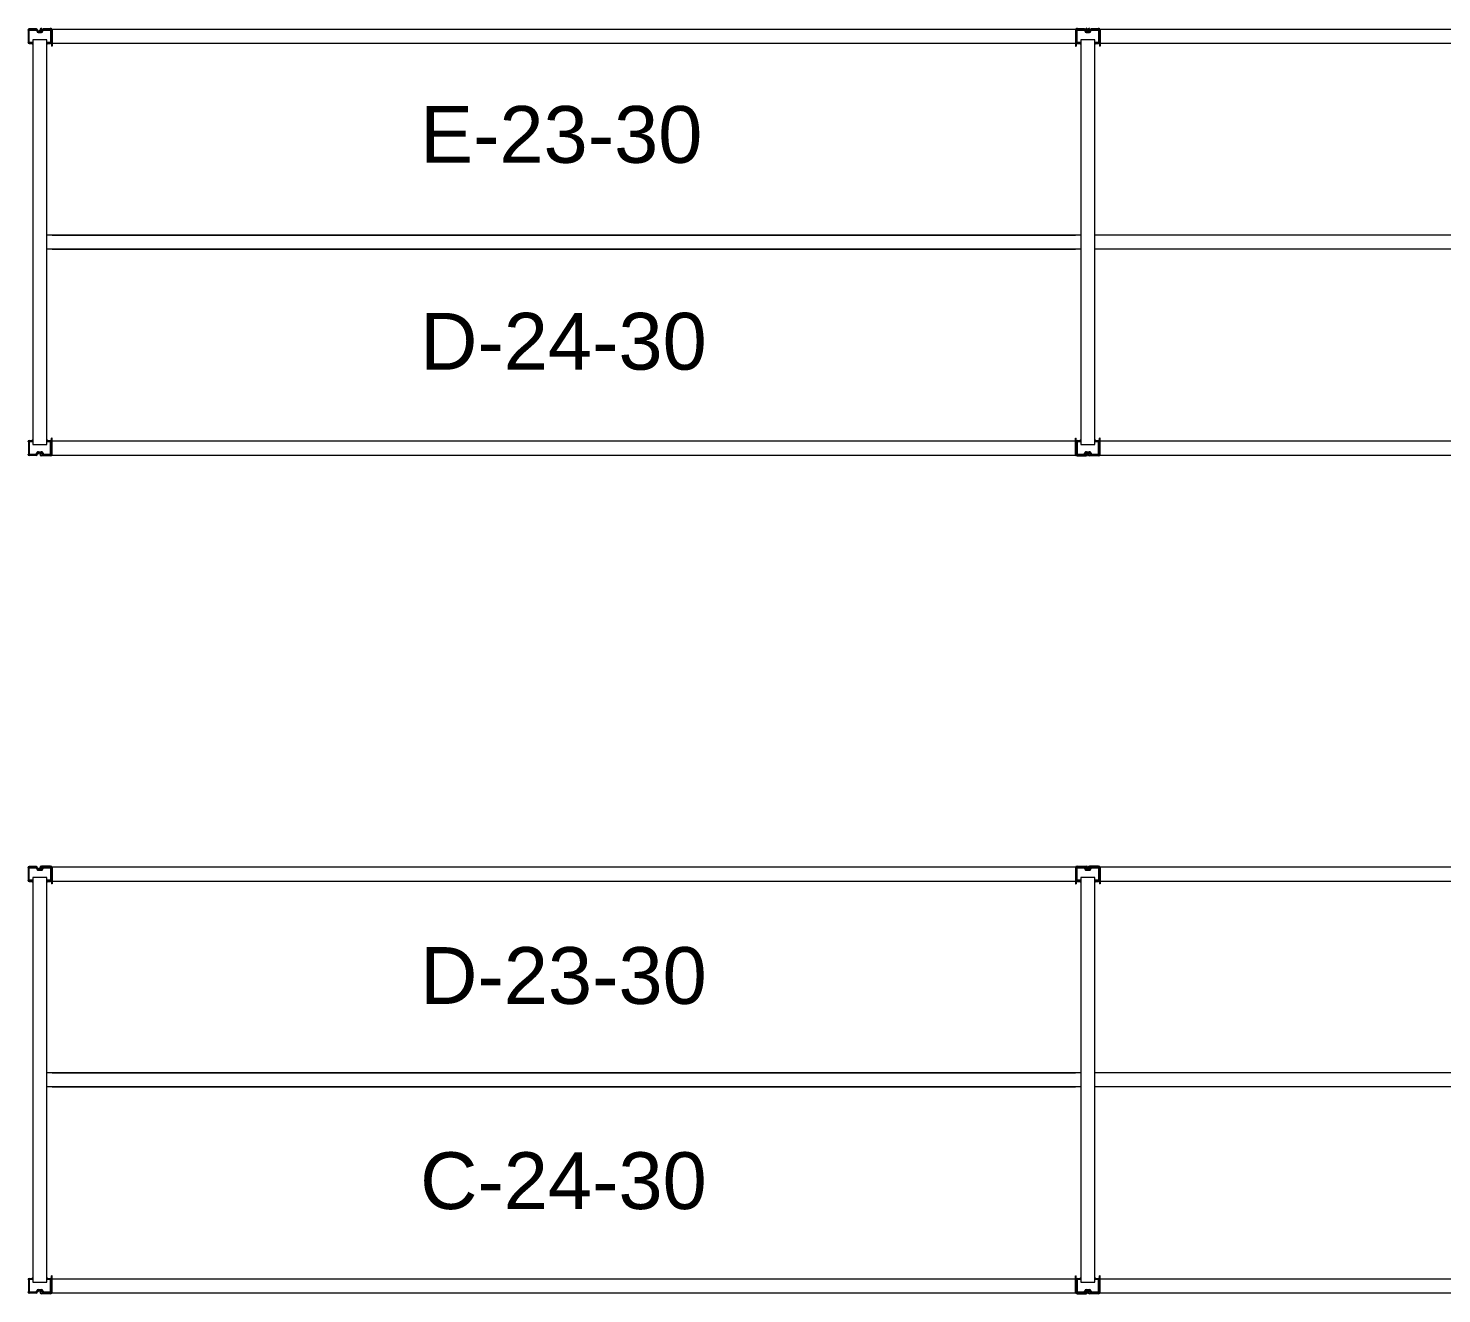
# Model space of a CAD drawing. Header units: inches. Extents: x 2743 to 10591, y -1604 to 5792.
# Drawn here: x 2974.8 to 3173.9, y -510.5 to -332.2 of the extents above; entities that cross this region are included whole.
import ezdxf

# ---------------------------------------------------------------- set-up
doc = ezdxf.new("R2010")
doc.units = ezdxf.units.IN
doc.header["$LTSCALE"] = 0.1875
doc.header["$MEASUREMENT"] = 0
for name, color, linetype, lineweight in [('22 Dimension', 7, 'Continuous', 5), ('32 Echelle', 160, 'Continuous', 15), ('33 Poutre', 30, 'Continuous', 15)]:
    doc.layers.add(name, color=color, linetype=linetype, lineweight=lineweight)
doc.styles.add('arial', font='')
doc.styles.get('arial').set_extended_font_data('Arial')

msp = doc.modelspace()

# ---------------------------------------------------------------- hatches: boundary and pattern name
at = {"layer": '32 Echelle'}
for points in [[(2975.45882, -334.52988), (2975.45882, -334.34238), (2975.27132, -334.34238)], [(2977.45882, -334.52988), (2977.45882, -334.34238), (2977.64632, -334.34238)], [(3123.08382, -334.52988), (3123.08382, -334.34238), (3122.89632, -334.34238)], [(3123.08382, -334.52988), (3123.08382, -334.34238), (3122.89632, -334.34238)], [(3125.08382, -334.52988), (3125.08382, -334.34238), (3125.27132, -334.34238)], [(3125.08382, -334.52988), (3125.08382, -334.34238), (3125.27132, -334.34238)], [(2975.45882, -390.15488), (2975.45882, -390.34238), (2975.27132, -390.34238)], [(2977.45882, -390.15488), (2977.45882, -390.34238), (2977.64632, -390.34238)], [(3123.08382, -390.15488), (3123.08382, -390.34238), (3122.89632, -390.34238)], [(3123.08382, -390.15488), (3123.08382, -390.34238), (3122.89632, -390.34238)], [(3125.08382, -390.15488), (3125.08382, -390.34238), (3125.27132, -390.34238)], [(3125.08382, -390.15488), (3125.08382, -390.34238), (3125.27132, -390.34238)], [(2975.45882, -452.52988), (2975.45882, -452.34238), (2975.27132, -452.34238)], [(2977.45882, -452.52988), (2977.45882, -452.34238), (2977.64632, -452.34238)], [(3123.08382, -452.52988), (3123.08382, -452.34238), (3122.89632, -452.34238)], [(3123.08382, -452.52988), (3123.08382, -452.34238), (3122.89632, -452.34238)], [(3125.08382, -452.52988), (3125.08382, -452.34238), (3125.27132, -452.34238)], [(3125.08382, -452.52988), (3125.08382, -452.34238), (3125.27132, -452.34238)], [(2975.45882, -508.15488), (2975.45882, -508.34238), (2975.27132, -508.34238)], [(2977.45882, -508.15488), (2977.45882, -508.34238), (2977.64632, -508.34238)], [(3123.08382, -508.15488), (3123.08382, -508.34238), (3122.89632, -508.34238)], [(3123.08382, -508.15488), (3123.08382, -508.34238), (3122.89632, -508.34238)], [(3125.08382, -508.15488), (3125.08382, -508.34238), (3125.27132, -508.34238)], [(3125.08382, -508.15488), (3125.08382, -508.34238), (3125.27132, -508.34238)]]:
    msp.add_hatch(color=256, dxfattribs=at).paths.add_polyline_path(points)

# ---------------------------------------------------------------- linework, layer by layer
at = {"layer": '22 Dimension'}
for p, q in [((3123.08382, -361.34238), (2977.45882, -361.34238)), ((3270.70882, -361.34238), (3125.08382, -361.34238)), ((3123.08382, -363.34238), (2977.45882, -363.34238)), ((3270.70882, -363.34238), (3125.08382, -363.34238)), ((3123.08382, -479.34238), (2977.45882, -479.34238)), ((3270.70882, -479.34238), (3125.08382, -479.34238)), ((3123.08382, -481.34238), (2977.45882, -481.34238)), ((3270.70882, -481.34238), (3125.08382, -481.34238))]:
    msp.add_line(p, q, dxfattribs=at)
at = {"layer": '32 Echelle', "linetype": 'Continuous', "lineweight": 25}
for p, q in [((2975.94645, -332.34238), (2975.01761, -332.34238)), ((2975.01761, -332.43238), (2975.94645, -332.43238)), ((2976.16608, -332.61604), (2976.12217, -332.47241)), ((2976.79547, -332.47241), (2976.75155, -332.61604)), ((2977.90002, -332.34238), (2976.97119, -332.34238)), ((2976.97119, -332.43238), (2977.90002, -332.43238)), ((3123.57145, -332.34238), (3122.64261, -332.34238)), ((3123.57145, -332.34238), (3122.64261, -332.34238)), ((3122.64261, -332.43238), (3123.57145, -332.43238)), ((3122.64261, -332.43238), (3123.57145, -332.43238)), ((3123.79108, -332.61604), (3123.74717, -332.47241)), ((3123.79108, -332.61604), (3123.74717, -332.47241)), ((3124.42047, -332.47241), (3124.37655, -332.61604)), ((3124.42047, -332.47241), (3124.37655, -332.61604)), ((3125.52502, -332.34238), (3124.59619, -332.34238)), ((3125.52502, -332.34238), (3124.59619, -332.34238)), ((3124.59619, -332.43238), (3125.52502, -332.43238)), ((3124.59619, -332.43238), (3125.52502, -332.43238)), ((2974.92386, -334.15863), (2974.92386, -332.52613)), ((2975.43386, -334.25238), (2975.01761, -334.25238)), ((2975.01761, -334.34238), (2975.43386, -334.34238)), ((2975.43386, -334.34238), (2975.43386, -334.25238)), ((2976.0361, -332.49872), (2976.08001, -332.64236)), ((2976.6619, -332.68238), (2976.25573, -332.68238)), ((2976.25573, -332.77238), (2976.6619, -332.77238)), ((2976.83762, -332.64236), (2976.88153, -332.49872)), ((2977.90002, -334.25238), (2977.48377, -334.25238)), ((2977.48377, -334.25238), (2977.48377, -334.34238)), ((2977.48377, -334.34238), (2977.90002, -334.34238)), ((2977.99377, -332.52613), (2977.99377, -334.15863)), ((2978.08377, -334.15863), (2978.08377, -332.52613)), ((3122.45886, -332.52613), (3122.45886, -334.15863)), ((3122.45886, -332.52613), (3122.45886, -334.15863)), ((3122.54886, -334.15863), (3122.54886, -332.52613)), ((3122.54886, -334.15863), (3122.54886, -332.52613)), ((3123.05886, -334.25238), (3122.64261, -334.25238)), ((3123.05886, -334.25238), (3122.64261, -334.25238)), ((3122.64261, -334.34238), (3123.05886, -334.34238)), ((3122.64261, -334.34238), (3123.05886, -334.34238)), ((3123.05886, -334.34238), (3123.05886, -334.25238)), ((3123.05886, -334.34238), (3123.05886, -334.25238)), ((3123.6611, -332.49872), (3123.70501, -332.64236)), ((3123.6611, -332.49872), (3123.70501, -332.64236)), ((3124.2869, -332.68238), (3123.88073, -332.68238)), ((3124.2869, -332.68238), (3123.88073, -332.68238)), ((3123.88073, -332.77238), (3124.2869, -332.77238)), ((3123.88073, -332.77238), (3124.2869, -332.77238)), ((3124.46262, -332.64236), (3124.50653, -332.49872)), ((3124.46262, -332.64236), (3124.50653, -332.49872)), ((3125.52502, -334.25238), (3125.10877, -334.25238)), ((3125.10877, -334.25238), (3125.10877, -334.34238)), ((3125.52502, -334.25238), (3125.10877, -334.25238)), ((3125.10877, -334.25238), (3125.10877, -334.34238)), ((3125.10877, -334.34238), (3125.52502, -334.34238)), ((3125.10877, -334.34238), (3125.52502, -334.34238)), ((3125.61877, -332.52613), (3125.61877, -334.15863)), ((3125.61877, -332.52613), (3125.61877, -334.15863)), ((3125.70877, -334.15863), (3125.70877, -332.52613)), ((3125.70877, -334.15863), (3125.70877, -332.52613)), ((2974.92386, -390.52613), (2974.92386, -392.15863)), ((2975.01761, -390.34238), (2975.43386, -390.34238)), ((2975.43386, -390.43238), (2975.01761, -390.43238)), ((2975.43386, -390.34238), (2975.43386, -390.43238)), ((2976.0361, -392.18604), (2976.08001, -392.04241)), ((2976.16608, -392.06872), (2976.12217, -392.21236)), ((2976.25573, -391.91238), (2976.6619, -391.91238)), ((2976.6619, -392.00238), (2976.25573, -392.00238)), ((2976.79547, -392.21236), (2976.75155, -392.06872)), ((2976.83762, -392.04241), (2976.88153, -392.18604)), ((2977.48377, -390.34238), (2977.90002, -390.34238)), ((2977.48377, -390.43238), (2977.48377, -390.34238)), ((2977.90002, -390.43238), (2977.48377, -390.43238)), ((2977.99377, -392.15863), (2977.99377, -390.52613)), ((2978.08377, -390.52613), (2978.08377, -392.15863)), ((3122.45886, -392.15863), (3122.45886, -390.52613)), ((3122.45886, -392.15863), (3122.45886, -390.52613)), ((3122.54886, -390.52613), (3122.54886, -392.15863)), ((3122.54886, -390.52613), (3122.54886, -392.15863)), ((3122.64261, -390.34238), (3123.05886, -390.34238)), ((3122.64261, -390.34238), (3123.05886, -390.34238)), ((3123.05886, -390.43238), (3122.64261, -390.43238)), ((3123.05886, -390.43238), (3122.64261, -390.43238)), ((3123.05886, -390.34238), (3123.05886, -390.43238)), ((3123.05886, -390.34238), (3123.05886, -390.43238)), ((3123.6611, -392.18604), (3123.70501, -392.04241)), ((3123.6611, -392.18604), (3123.70501, -392.04241)), ((3123.79108, -392.06872), (3123.74717, -392.21236)), ((3123.79108, -392.06872), (3123.74717, -392.21236)), ((3123.88073, -391.91238), (3124.2869, -391.91238)), ((3123.88073, -391.91238), (3124.2869, -391.91238)), ((3124.2869, -392.00238), (3123.88073, -392.00238)), ((3124.2869, -392.00238), (3123.88073, -392.00238)), ((3124.42047, -392.21236), (3124.37655, -392.06872)), ((3124.42047, -392.21236), (3124.37655, -392.06872)), ((3124.46262, -392.04241), (3124.50653, -392.18604)), ((3124.46262, -392.04241), (3124.50653, -392.18604)), ((3125.10877, -390.34238), (3125.52502, -390.34238)), ((3125.10877, -390.43238), (3125.10877, -390.34238)), ((3125.10877, -390.34238), (3125.52502, -390.34238)), ((3125.10877, -390.43238), (3125.10877, -390.34238)), ((3125.52502, -390.43238), (3125.10877, -390.43238)), ((3125.52502, -390.43238), (3125.10877, -390.43238)), ((3125.61877, -392.15863), (3125.61877, -390.52613)), ((3125.61877, -392.15863), (3125.61877, -390.52613)), ((3125.70877, -390.52613), (3125.70877, -392.15863)), ((3125.70877, -390.52613), (3125.70877, -392.15863)), ((2975.01761, -392.25238), (2975.94645, -392.25238)), ((2975.94645, -392.34238), (2975.01761, -392.34238)), ((2976.97119, -392.25238), (2977.90002, -392.25238)), ((2977.90002, -392.34238), (2976.97119, -392.34238)), ((3122.64261, -392.25238), (3123.57145, -392.25238)), ((3122.64261, -392.25238), (3123.57145, -392.25238)), ((3123.57145, -392.34238), (3122.64261, -392.34238)), ((3123.57145, -392.34238), (3122.64261, -392.34238)), ((3124.59619, -392.25238), (3125.52502, -392.25238)), ((3124.59619, -392.25238), (3125.52502, -392.25238)), ((3125.52502, -392.34238), (3124.59619, -392.34238)), ((3125.52502, -392.34238), (3124.59619, -392.34238)), ((2974.92386, -452.15863), (2974.92386, -450.52613)), ((2975.94645, -450.34238), (2975.01761, -450.34238)), ((2975.01761, -450.43238), (2975.94645, -450.43238)), ((2976.0361, -450.49872), (2976.08001, -450.64236)), ((2976.16608, -450.61604), (2976.12217, -450.47241)), ((2976.6619, -450.68238), (2976.25573, -450.68238)), ((2976.25573, -450.77238), (2976.6619, -450.77238)), ((2976.79547, -450.47241), (2976.75155, -450.61604)), ((2976.83762, -450.64236), (2976.88153, -450.49872)), ((2977.90002, -450.34238), (2976.97119, -450.34238)), ((2976.97119, -450.43238), (2977.90002, -450.43238)), ((2977.99377, -450.52613), (2977.99377, -452.15863)), ((2978.08377, -452.15863), (2978.08377, -450.52613)), ((3122.45886, -450.52613), (3122.45886, -452.15863)), ((3122.45886, -450.52613), (3122.45886, -452.15863)), ((3122.54886, -452.15863), (3122.54886, -450.52613)), ((3122.54886, -452.15863), (3122.54886, -450.52613)), ((3123.57145, -450.34238), (3122.64261, -450.34238)), ((3123.57145, -450.34238), (3122.64261, -450.34238)), ((3122.64261, -450.43238), (3123.57145, -450.43238)), ((3122.64261, -450.43238), (3123.57145, -450.43238)), ((3123.6611, -450.49872), (3123.70501, -450.64236)), ((3123.6611, -450.49872), (3123.70501, -450.64236)), ((3123.79108, -450.61604), (3123.74717, -450.47241)), ((3123.79108, -450.61604), (3123.74717, -450.47241)), ((3124.2869, -450.68238), (3123.88073, -450.68238)), ((3124.2869, -450.68238), (3123.88073, -450.68238)), ((3123.88073, -450.77238), (3124.2869, -450.77238)), ((3123.88073, -450.77238), (3124.2869, -450.77238)), ((3124.42047, -450.47241), (3124.37655, -450.61604)), ((3124.42047, -450.47241), (3124.37655, -450.61604)), ((3124.46262, -450.64236), (3124.50653, -450.49872)), ((3124.46262, -450.64236), (3124.50653, -450.49872)), ((3125.52502, -450.34238), (3124.59619, -450.34238)), ((3125.52502, -450.34238), (3124.59619, -450.34238)), ((3124.59619, -450.43238), (3125.52502, -450.43238)), ((3124.59619, -450.43238), (3125.52502, -450.43238)), ((3125.61877, -450.52613), (3125.61877, -452.15863)), ((3125.61877, -450.52613), (3125.61877, -452.15863)), ((3125.70877, -452.15863), (3125.70877, -450.52613)), ((3125.70877, -452.15863), (3125.70877, -450.52613)), ((2975.43386, -452.25238), (2975.01761, -452.25238)), ((2975.01761, -452.34238), (2975.43386, -452.34238)), ((2975.43386, -452.34238), (2975.43386, -452.25238)), ((2977.90002, -452.25238), (2977.48377, -452.25238)), ((2977.48377, -452.25238), (2977.48377, -452.34238)), ((2977.48377, -452.34238), (2977.90002, -452.34238)), ((3123.05886, -452.25238), (3122.64261, -452.25238)), ((3123.05886, -452.25238), (3122.64261, -452.25238)), ((3122.64261, -452.34238), (3123.05886, -452.34238)), ((3122.64261, -452.34238), (3123.05886, -452.34238)), ((3123.05886, -452.34238), (3123.05886, -452.25238)), ((3123.05886, -452.34238), (3123.05886, -452.25238)), ((3125.52502, -452.25238), (3125.10877, -452.25238)), ((3125.10877, -452.25238), (3125.10877, -452.34238)), ((3125.52502, -452.25238), (3125.10877, -452.25238)), ((3125.10877, -452.25238), (3125.10877, -452.34238)), ((3125.10877, -452.34238), (3125.52502, -452.34238)), ((3125.10877, -452.34238), (3125.52502, -452.34238)), ((2974.92386, -508.52613), (2974.92386, -510.15863)), ((2975.01761, -508.34238), (2975.43386, -508.34238)), ((2975.43386, -508.43238), (2975.01761, -508.43238)), ((2975.43386, -508.34238), (2975.43386, -508.43238)), ((2977.48377, -508.34238), (2977.90002, -508.34238)), ((2977.48377, -508.43238), (2977.48377, -508.34238)), ((2977.90002, -508.43238), (2977.48377, -508.43238)), ((2977.99377, -510.15863), (2977.99377, -508.52613)), ((2978.08377, -508.52613), (2978.08377, -510.15863)), ((3122.45886, -510.15863), (3122.45886, -508.52613)), ((3122.45886, -510.15863), (3122.45886, -508.52613)), ((3122.54886, -508.52613), (3122.54886, -510.15863)), ((3122.54886, -508.52613), (3122.54886, -510.15863)), ((3122.64261, -508.34238), (3123.05886, -508.34238)), ((3122.64261, -508.34238), (3123.05886, -508.34238)), ((3123.05886, -508.43238), (3122.64261, -508.43238)), ((3123.05886, -508.43238), (3122.64261, -508.43238)), ((3123.05886, -508.34238), (3123.05886, -508.43238)), ((3123.05886, -508.34238), (3123.05886, -508.43238)), ((3125.10877, -508.34238), (3125.52502, -508.34238)), ((3125.10877, -508.43238), (3125.10877, -508.34238)), ((3125.10877, -508.34238), (3125.52502, -508.34238)), ((3125.10877, -508.43238), (3125.10877, -508.34238)), ((3125.52502, -508.43238), (3125.10877, -508.43238)), ((3125.52502, -508.43238), (3125.10877, -508.43238)), ((3125.61877, -510.15863), (3125.61877, -508.52613)), ((3125.61877, -510.15863), (3125.61877, -508.52613)), ((3125.70877, -508.52613), (3125.70877, -510.15863)), ((3125.70877, -508.52613), (3125.70877, -510.15863)), ((2975.01761, -510.25238), (2975.94645, -510.25238)), ((2975.94645, -510.34238), (2975.01761, -510.34238)), ((2976.0361, -510.18604), (2976.08001, -510.04241)), ((2976.16608, -510.06872), (2976.12217, -510.21236)), ((2976.25573, -509.91238), (2976.6619, -509.91238)), ((2976.6619, -510.00238), (2976.25573, -510.00238)), ((2976.79547, -510.21236), (2976.75155, -510.06872)), ((2976.83762, -510.04241), (2976.88153, -510.18604)), ((2976.97119, -510.25238), (2977.90002, -510.25238)), ((2977.90002, -510.34238), (2976.97119, -510.34238)), ((3122.64261, -510.25238), (3123.57145, -510.25238)), ((3122.64261, -510.25238), (3123.57145, -510.25238)), ((3123.57145, -510.34238), (3122.64261, -510.34238)), ((3123.57145, -510.34238), (3122.64261, -510.34238)), ((3123.6611, -510.18604), (3123.70501, -510.04241)), ((3123.6611, -510.18604), (3123.70501, -510.04241)), ((3123.79108, -510.06872), (3123.74717, -510.21236)), ((3123.79108, -510.06872), (3123.74717, -510.21236)), ((3123.88073, -509.91238), (3124.2869, -509.91238)), ((3123.88073, -509.91238), (3124.2869, -509.91238)), ((3124.2869, -510.00238), (3123.88073, -510.00238)), ((3124.2869, -510.00238), (3123.88073, -510.00238)), ((3124.42047, -510.21236), (3124.37655, -510.06872)), ((3124.42047, -510.21236), (3124.37655, -510.06872)), ((3124.46262, -510.04241), (3124.50653, -510.18604)), ((3124.46262, -510.04241), (3124.50653, -510.18604)), ((3124.59619, -510.25238), (3125.52502, -510.25238)), ((3124.59619, -510.25238), (3125.52502, -510.25238)), ((3125.52502, -510.34238), (3124.59619, -510.34238)), ((3125.52502, -510.34238), (3124.59619, -510.34238))]:
    msp.add_line(p, q, dxfattribs=at)
at = {"layer": '32 Echelle'}
for p, q in [((2975.45882, -334.34238), (2975.27132, -334.34238)), ((2975.45882, -334.52988), (2975.27132, -334.34238)), ((2977.45882, -333.84238), (2975.45882, -333.84238)), ((2975.45882, -333.84238), (2975.45882, -390.84238)), ((2975.45882, -334.52988), (2975.45882, -334.34238)), ((2977.45882, -390.84238), (2977.45882, -333.84238)), ((2977.45882, -334.34238), (2977.64632, -334.34238)), ((2977.45882, -334.52988), (2977.45882, -334.34238)), ((2977.45882, -334.52988), (2977.64632, -334.34238)), ((3123.08382, -334.34238), (3122.89632, -334.34238)), ((3123.08382, -334.52988), (3122.89632, -334.34238)), ((3123.08382, -334.34238), (3122.89632, -334.34238)), ((3123.08382, -334.52988), (3122.89632, -334.34238)), ((3125.08382, -333.84238), (3123.08382, -333.84238)), ((3123.08382, -333.84238), (3123.08382, -390.84238)), ((3125.08382, -333.84238), (3123.08382, -333.84238)), ((3123.08382, -333.84238), (3123.08382, -390.84238)), ((3123.08382, -334.52988), (3123.08382, -334.34238)), ((3123.08382, -334.52988), (3123.08382, -334.34238)), ((3125.08382, -390.84238), (3125.08382, -333.84238)), ((3125.08382, -390.84238), (3125.08382, -333.84238)), ((3125.08382, -334.34238), (3125.27132, -334.34238)), ((3125.08382, -334.52988), (3125.08382, -334.34238)), ((3125.08382, -334.52988), (3125.27132, -334.34238)), ((3125.08382, -334.34238), (3125.27132, -334.34238)), ((3125.08382, -334.52988), (3125.08382, -334.34238)), ((3125.08382, -334.52988), (3125.27132, -334.34238)), ((2975.45882, -390.15488), (2975.27132, -390.34238)), ((2975.45882, -390.15488), (2975.45882, -390.34238)), ((2977.45882, -390.15488), (2977.45882, -390.34238)), ((2977.45882, -390.15488), (2977.64632, -390.34238)), ((3123.08382, -390.15488), (3122.89632, -390.34238)), ((3123.08382, -390.15488), (3122.89632, -390.34238)), ((3123.08382, -390.15488), (3123.08382, -390.34238)), ((3123.08382, -390.15488), (3123.08382, -390.34238)), ((3125.08382, -390.15488), (3125.08382, -390.34238)), ((3125.08382, -390.15488), (3125.27132, -390.34238)), ((3125.08382, -390.15488), (3125.08382, -390.34238)), ((3125.08382, -390.15488), (3125.27132, -390.34238)), ((2975.45882, -390.34238), (2975.27132, -390.34238)), ((2975.45882, -390.84238), (2977.45882, -390.84238)), ((2977.45882, -390.34238), (2977.64632, -390.34238)), ((3123.08382, -390.34238), (3122.89632, -390.34238)), ((3123.08382, -390.34238), (3122.89632, -390.34238)), ((3123.08382, -390.84238), (3125.08382, -390.84238)), ((3123.08382, -390.84238), (3125.08382, -390.84238)), ((3125.08382, -390.34238), (3125.27132, -390.34238)), ((3125.08382, -390.34238), (3125.27132, -390.34238)), ((2977.45882, -451.84238), (2975.45882, -451.84238)), ((2975.45882, -451.84238), (2975.45882, -508.84238)), ((2977.45882, -508.84238), (2977.45882, -451.84238)), ((3125.08382, -451.84238), (3123.08382, -451.84238)), ((3123.08382, -451.84238), (3123.08382, -508.84238)), ((3125.08382, -451.84238), (3123.08382, -451.84238)), ((3123.08382, -451.84238), (3123.08382, -508.84238)), ((3125.08382, -508.84238), (3125.08382, -451.84238)), ((3125.08382, -508.84238), (3125.08382, -451.84238)), ((2975.45882, -452.34238), (2975.27132, -452.34238)), ((2975.45882, -452.52988), (2975.27132, -452.34238)), ((2975.45882, -452.52988), (2975.45882, -452.34238)), ((2977.45882, -452.34238), (2977.64632, -452.34238)), ((2977.45882, -452.52988), (2977.45882, -452.34238)), ((2977.45882, -452.52988), (2977.64632, -452.34238)), ((3123.08382, -452.34238), (3122.89632, -452.34238)), ((3123.08382, -452.52988), (3122.89632, -452.34238)), ((3123.08382, -452.34238), (3122.89632, -452.34238)), ((3123.08382, -452.52988), (3122.89632, -452.34238)), ((3123.08382, -452.52988), (3123.08382, -452.34238)), ((3123.08382, -452.52988), (3123.08382, -452.34238)), ((3125.08382, -452.34238), (3125.27132, -452.34238)), ((3125.08382, -452.52988), (3125.08382, -452.34238)), ((3125.08382, -452.52988), (3125.27132, -452.34238)), ((3125.08382, -452.34238), (3125.27132, -452.34238)), ((3125.08382, -452.52988), (3125.08382, -452.34238)), ((3125.08382, -452.52988), (3125.27132, -452.34238)), ((2975.45882, -508.15488), (2975.27132, -508.34238)), ((2975.45882, -508.34238), (2975.27132, -508.34238)), ((2975.45882, -508.15488), (2975.45882, -508.34238)), ((2975.45882, -508.84238), (2977.45882, -508.84238)), ((2977.45882, -508.15488), (2977.45882, -508.34238)), ((2977.45882, -508.15488), (2977.64632, -508.34238)), ((2977.45882, -508.34238), (2977.64632, -508.34238)), ((3123.08382, -508.15488), (3122.89632, -508.34238)), ((3123.08382, -508.15488), (3122.89632, -508.34238)), ((3123.08382, -508.34238), (3122.89632, -508.34238)), ((3123.08382, -508.34238), (3122.89632, -508.34238)), ((3123.08382, -508.15488), (3123.08382, -508.34238)), ((3123.08382, -508.15488), (3123.08382, -508.34238)), ((3123.08382, -508.84238), (3125.08382, -508.84238)), ((3123.08382, -508.84238), (3125.08382, -508.84238)), ((3125.08382, -508.15488), (3125.08382, -508.34238)), ((3125.08382, -508.15488), (3125.27132, -508.34238)), ((3125.08382, -508.15488), (3125.08382, -508.34238)), ((3125.08382, -508.15488), (3125.27132, -508.34238)), ((3125.08382, -508.34238), (3125.27132, -508.34238)), ((3125.08382, -508.34238), (3125.27132, -508.34238))]:
    msp.add_line(p, q, dxfattribs=at)
at = {"layer": '32 Echelle', "linetype": 'Continuous', "lineweight": 25}
for centre, radius, start, end in [((2975.01761, -332.52613), 0.18375, 90, 180), ((2975.01761, -332.52613), 0.09375, 90, 180), ((2975.94645, -332.52613), 0.18375, 17, 90), ((2975.94645, -332.52613), 0.09375, 17, 90), ((2976.97119, -332.52613), 0.18375, 90, 163), ((2976.97119, -332.52613), 0.09375, 90, 163), ((2977.90002, -332.52613), 0.18375, 0, 90), ((2977.90002, -332.52613), 0.09375, 0, 90), ((3122.64261, -332.52613), 0.18375, 90, 180), ((3122.64261, -332.52613), 0.18375, 90, 180), ((3122.64261, -332.52613), 0.09375, 90, 180), ((3122.64261, -332.52613), 0.09375, 90, 180), ((3123.57145, -332.52613), 0.18375, 17, 90), ((3123.57145, -332.52613), 0.18375, 17, 90), ((3123.57145, -332.52613), 0.09375, 17, 90), ((3123.57145, -332.52613), 0.09375, 17, 90), ((3124.59619, -332.52613), 0.18375, 90, 163), ((3124.59619, -332.52613), 0.18375, 90, 163), ((3124.59619, -332.52613), 0.09375, 90, 163), ((3124.59619, -332.52613), 0.09375, 90, 163), ((3125.52502, -332.52613), 0.18375, 0, 90), ((3125.52502, -332.52613), 0.18375, 0, 90), ((3125.52502, -332.52613), 0.09375, 0, 90), ((3125.52502, -332.52613), 0.09375, 0, 90), ((2975.01761, -334.15863), 0.18375, 180, 270), ((2975.01761, -334.15863), 0.09375, 180, 270), ((2976.25573, -332.58863), 0.18375, 197, 270), ((2976.25573, -332.58863), 0.09375, 197, 270), ((2976.6619, -332.58863), 0.09375, 270, 343), ((2976.6619, -332.58863), 0.18375, 270, 343), ((2977.90002, -334.15863), 0.09375, 270, 0), ((2977.90002, -334.15863), 0.18375, 270, 0), ((3122.64261, -334.15863), 0.18375, 180, 270), ((3122.64261, -334.15863), 0.18375, 180, 270), ((3122.64261, -334.15863), 0.09375, 180, 270), ((3122.64261, -334.15863), 0.09375, 180, 270), ((3123.88073, -332.58863), 0.18375, 197, 270), ((3123.88073, -332.58863), 0.18375, 197, 270), ((3123.88073, -332.58863), 0.09375, 197, 270), ((3123.88073, -332.58863), 0.09375, 197, 270), ((3124.2869, -332.58863), 0.09375, 270, 343), ((3124.2869, -332.58863), 0.09375, 270, 343), ((3124.2869, -332.58863), 0.18375, 270, 343), ((3124.2869, -332.58863), 0.18375, 270, 343), ((3125.52502, -334.15863), 0.09375, 270, 0), ((3125.52502, -334.15863), 0.18375, 270, 0), ((3125.52502, -334.15863), 0.09375, 270, 0), ((3125.52502, -334.15863), 0.18375, 270, 0), ((2975.01761, -390.52613), 0.18375, 90, 180), ((2975.01761, -392.15863), 0.18375, 180, 270), ((2975.01761, -390.52613), 0.09375, 90, 180), ((2975.01761, -392.15863), 0.09375, 180, 270), ((2975.94645, -392.15863), 0.09375, 270, 343), ((2975.94645, -392.15863), 0.18375, 270, 343), ((2976.25573, -392.09613), 0.18375, 90, 163), ((2976.25573, -392.09613), 0.09375, 90, 163), ((2976.6619, -392.09613), 0.18375, 17, 90), ((2976.6619, -392.09613), 0.09375, 17, 90), ((2976.97119, -392.15863), 0.18375, 197, 270), ((2976.97119, -392.15863), 0.09375, 197, 270), ((2977.90002, -390.52613), 0.18375, 0, 90), ((2977.90002, -390.52613), 0.09375, 0, 90), ((2977.90002, -392.15863), 0.09375, 270, 0), ((2977.90002, -392.15863), 0.18375, 270, 0), ((3122.64261, -390.52613), 0.18375, 90, 180), ((3122.64261, -390.52613), 0.18375, 90, 180), ((3122.64261, -392.15863), 0.18375, 180, 270), ((3122.64261, -392.15863), 0.18375, 180, 270), ((3122.64261, -390.52613), 0.09375, 90, 180), ((3122.64261, -390.52613), 0.09375, 90, 180), ((3122.64261, -392.15863), 0.09375, 180, 270), ((3122.64261, -392.15863), 0.09375, 180, 270), ((3123.57145, -392.15863), 0.09375, 270, 343), ((3123.57145, -392.15863), 0.09375, 270, 343), ((3123.57145, -392.15863), 0.18375, 270, 343), ((3123.57145, -392.15863), 0.18375, 270, 343), ((3123.88073, -392.09613), 0.18375, 90, 163), ((3123.88073, -392.09613), 0.18375, 90, 163), ((3123.88073, -392.09613), 0.09375, 90, 163), ((3123.88073, -392.09613), 0.09375, 90, 163), ((3124.2869, -392.09613), 0.18375, 17, 90), ((3124.2869, -392.09613), 0.18375, 17, 90), ((3124.2869, -392.09613), 0.09375, 17, 90), ((3124.2869, -392.09613), 0.09375, 17, 90), ((3124.59619, -392.15863), 0.18375, 197, 270), ((3124.59619, -392.15863), 0.18375, 197, 270), ((3124.59619, -392.15863), 0.09375, 197, 270), ((3124.59619, -392.15863), 0.09375, 197, 270), ((3125.52502, -390.52613), 0.18375, 0, 90), ((3125.52502, -390.52613), 0.18375, 0, 90), ((3125.52502, -390.52613), 0.09375, 0, 90), ((3125.52502, -390.52613), 0.09375, 0, 90), ((3125.52502, -392.15863), 0.09375, 270, 0), ((3125.52502, -392.15863), 0.18375, 270, 0), ((3125.52502, -392.15863), 0.09375, 270, 0), ((3125.52502, -392.15863), 0.18375, 270, 0), ((2975.01761, -450.52613), 0.18375, 90, 180), ((2975.01761, -450.52613), 0.09375, 90, 180), ((2975.94645, -450.52613), 0.18375, 17, 90), ((2975.94645, -450.52613), 0.09375, 17, 90), ((2976.25573, -450.58863), 0.18375, 197, 270), ((2976.25573, -450.58863), 0.09375, 197, 270), ((2976.6619, -450.58863), 0.09375, 270, 343), ((2976.6619, -450.58863), 0.18375, 270, 343), ((2976.97119, -450.52613), 0.18375, 90, 163), ((2976.97119, -450.52613), 0.09375, 90, 163), ((2977.90002, -450.52613), 0.18375, 0, 90), ((2977.90002, -450.52613), 0.09375, 0, 90), ((3122.64261, -450.52613), 0.18375, 90, 180), ((3122.64261, -450.52613), 0.18375, 90, 180), ((3122.64261, -450.52613), 0.09375, 90, 180), ((3122.64261, -450.52613), 0.09375, 90, 180), ((3123.57145, -450.52613), 0.18375, 17, 90), ((3123.57145, -450.52613), 0.18375, 17, 90), ((3123.57145, -450.52613), 0.09375, 17, 90), ((3123.57145, -450.52613), 0.09375, 17, 90), ((3123.88073, -450.58863), 0.18375, 197, 270), ((3123.88073, -450.58863), 0.18375, 197, 270), ((3123.88073, -450.58863), 0.09375, 197, 270), ((3123.88073, -450.58863), 0.09375, 197, 270), ((3124.2869, -450.58863), 0.09375, 270, 343), ((3124.2869, -450.58863), 0.09375, 270, 343), ((3124.2869, -450.58863), 0.18375, 270, 343), ((3124.2869, -450.58863), 0.18375, 270, 343), ((3124.59619, -450.52613), 0.18375, 90, 163), ((3124.59619, -450.52613), 0.18375, 90, 163), ((3124.59619, -450.52613), 0.09375, 90, 163), ((3124.59619, -450.52613), 0.09375, 90, 163), ((3125.52502, -450.52613), 0.18375, 0, 90), ((3125.52502, -450.52613), 0.18375, 0, 90), ((3125.52502, -450.52613), 0.09375, 0, 90), ((3125.52502, -450.52613), 0.09375, 0, 90), ((2975.01761, -452.15863), 0.18375, 180, 270), ((2975.01761, -452.15863), 0.09375, 180, 270), ((2977.90002, -452.15863), 0.09375, 270, 0), ((2977.90002, -452.15863), 0.18375, 270, 0), ((3122.64261, -452.15863), 0.18375, 180, 270), ((3122.64261, -452.15863), 0.18375, 180, 270), ((3122.64261, -452.15863), 0.09375, 180, 270), ((3122.64261, -452.15863), 0.09375, 180, 270), ((3125.52502, -452.15863), 0.09375, 270, 0), ((3125.52502, -452.15863), 0.18375, 270, 0), ((3125.52502, -452.15863), 0.09375, 270, 0), ((3125.52502, -452.15863), 0.18375, 270, 0), ((2975.01761, -508.52613), 0.18375, 90, 180), ((2975.01761, -508.52613), 0.09375, 90, 180), ((2977.90002, -508.52613), 0.18375, 0, 90), ((2977.90002, -508.52613), 0.09375, 0, 90), ((3122.64261, -508.52613), 0.18375, 90, 180), ((3122.64261, -508.52613), 0.18375, 90, 180), ((3122.64261, -508.52613), 0.09375, 90, 180), ((3122.64261, -508.52613), 0.09375, 90, 180), ((3125.52502, -508.52613), 0.18375, 0, 90), ((3125.52502, -508.52613), 0.18375, 0, 90), ((3125.52502, -508.52613), 0.09375, 0, 90), ((3125.52502, -508.52613), 0.09375, 0, 90), ((2975.01761, -510.15863), 0.18375, 180, 270), ((2975.01761, -510.15863), 0.09375, 180, 270), ((2975.94645, -510.15863), 0.09375, 270, 343), ((2975.94645, -510.15863), 0.18375, 270, 343), ((2976.25573, -510.09613), 0.18375, 90, 163), ((2976.25573, -510.09613), 0.09375, 90, 163), ((2976.6619, -510.09613), 0.18375, 17, 90), ((2976.6619, -510.09613), 0.09375, 17, 90), ((2976.97119, -510.15863), 0.18375, 197, 270), ((2976.97119, -510.15863), 0.09375, 197, 270), ((2977.90002, -510.15863), 0.09375, 270, 0), ((2977.90002, -510.15863), 0.18375, 270, 0), ((3122.64261, -510.15863), 0.18375, 180, 270), ((3122.64261, -510.15863), 0.18375, 180, 270), ((3122.64261, -510.15863), 0.09375, 180, 270), ((3122.64261, -510.15863), 0.09375, 180, 270), ((3123.57145, -510.15863), 0.09375, 270, 343), ((3123.57145, -510.15863), 0.09375, 270, 343), ((3123.57145, -510.15863), 0.18375, 270, 343), ((3123.57145, -510.15863), 0.18375, 270, 343), ((3123.88073, -510.09613), 0.18375, 90, 163), ((3123.88073, -510.09613), 0.18375, 90, 163), ((3123.88073, -510.09613), 0.09375, 90, 163), ((3123.88073, -510.09613), 0.09375, 90, 163), ((3124.2869, -510.09613), 0.18375, 17, 90), ((3124.2869, -510.09613), 0.18375, 17, 90), ((3124.2869, -510.09613), 0.09375, 17, 90), ((3124.2869, -510.09613), 0.09375, 17, 90), ((3124.59619, -510.15863), 0.18375, 197, 270), ((3124.59619, -510.15863), 0.18375, 197, 270), ((3124.59619, -510.15863), 0.09375, 197, 270), ((3124.59619, -510.15863), 0.09375, 197, 270), ((3125.52502, -510.15863), 0.09375, 270, 0), ((3125.52502, -510.15863), 0.18375, 270, 0), ((3125.52502, -510.15863), 0.09375, 270, 0), ((3125.52502, -510.15863), 0.18375, 270, 0)]:
    msp.add_arc(centre, radius, start, end, dxfattribs=at)
at = {"layer": '33 Poutre'}
for p, q in [((2976.45882, -332.68238), (2976.45882, -332.46738)), ((2976.57782, -332.68238), (2976.57782, -332.46738)), ((2976.70282, -332.34238), (2977.96482, -332.34238)), ((2978.08982, -332.46738), (2978.08982, -334.72338)), ((2978.20882, -332.34238), (3122.33382, -332.34238)), ((2978.20882, -332.34238), (2978.20882, -334.34238)), ((2978.20882, -332.46738), (2978.20882, -334.72338)), ((3122.33382, -332.34238), (3122.33382, -334.34238)), ((3122.33382, -332.46738), (3122.33382, -334.72338)), ((3122.45282, -332.46738), (3122.45282, -334.72338)), ((3123.83982, -332.34238), (3122.57782, -332.34238)), ((3123.96482, -332.68238), (3123.96482, -332.46738)), ((3124.08382, -332.68238), (3124.08382, -332.46738)), ((3124.08382, -332.68238), (3124.08382, -332.46738)), ((3124.20282, -332.68238), (3124.20282, -332.46738)), ((3124.32782, -332.34238), (3125.58982, -332.34238)), ((3125.71482, -332.46738), (3125.71482, -334.72338)), ((3125.83382, -332.34238), (3269.95882, -332.34238)), ((3125.83382, -332.34238), (3125.83382, -334.34238)), ((3125.83382, -332.46738), (3125.83382, -334.72338)), ((2976.57782, -332.68238), (2976.45882, -332.68238)), ((2978.20882, -334.34238), (3122.33382, -334.34238)), ((3123.96482, -332.68238), (3124.08382, -332.68238)), ((3124.20282, -332.68238), (3124.08382, -332.68238)), ((3125.83382, -334.34238), (3269.95882, -334.34238)), ((2978.20882, -334.72338), (2978.08982, -334.72338)), ((3122.33382, -334.72338), (3122.45282, -334.72338)), ((3125.83382, -334.72338), (3125.71482, -334.72338)), ((2978.20882, -361.34238), (3122.33382, -361.34238)), ((2978.20882, -363.34238), (3122.33382, -363.34238)), ((2978.20882, -389.96138), (2978.08982, -389.96138)), ((2978.08982, -392.21738), (2978.08982, -389.96138)), ((2978.20882, -392.21738), (2978.20882, -389.96138)), ((3122.33382, -392.21738), (3122.33382, -389.96138)), ((3122.33382, -389.96138), (3122.45282, -389.96138)), ((3122.45282, -392.21738), (3122.45282, -389.96138)), ((3125.83382, -389.96138), (3125.71482, -389.96138)), ((3125.71482, -392.21738), (3125.71482, -389.96138)), ((3125.83382, -392.21738), (3125.83382, -389.96138)), ((2976.45882, -392.00238), (2976.45882, -392.21738)), ((2976.57782, -392.00238), (2976.45882, -392.00238)), ((2976.57782, -392.00238), (2976.57782, -392.21738)), ((2978.20882, -390.34238), (3122.33382, -390.34238)), ((2978.20882, -392.34238), (2978.20882, -390.34238)), ((3122.33382, -392.34238), (3122.33382, -390.34238)), ((3123.96482, -392.00238), (3123.96482, -392.21738)), ((3123.96482, -392.00238), (3124.08382, -392.00238)), ((3124.08382, -392.00238), (3124.08382, -392.21738)), ((3124.08382, -392.00238), (3124.08382, -392.21738)), ((3124.20282, -392.00238), (3124.08382, -392.00238)), ((3124.20282, -392.00238), (3124.20282, -392.21738)), ((3125.83382, -390.34238), (3269.95882, -390.34238)), ((3125.83382, -392.34238), (3125.83382, -390.34238)), ((2976.70282, -392.34238), (2977.96482, -392.34238)), ((2977.96482, -392.46138), (2976.70282, -392.46138)), ((2978.20882, -392.34238), (3122.33382, -392.34238)), ((3123.83982, -392.34238), (3122.57782, -392.34238)), ((3122.57782, -392.46138), (3123.83982, -392.46138)), ((3124.32782, -392.34238), (3125.58982, -392.34238)), ((3125.58982, -392.46138), (3124.32782, -392.46138)), ((3125.83382, -392.34238), (3269.95882, -392.34238)), ((2976.45882, -450.68238), (2976.45882, -450.46738)), ((2976.57782, -450.68238), (2976.45882, -450.68238)), ((2976.57782, -450.68238), (2976.57782, -450.46738)), ((2977.96482, -450.22338), (2976.70282, -450.22338)), ((2976.70282, -450.34238), (2977.96482, -450.34238)), ((2978.08982, -450.46738), (2978.08982, -452.72338)), ((2978.20882, -450.34238), (3122.33382, -450.34238)), ((2978.20882, -450.34238), (2978.20882, -452.34238)), ((2978.20882, -450.46738), (2978.20882, -452.72338)), ((3122.33382, -450.34238), (3122.33382, -452.34238)), ((3122.33382, -450.46738), (3122.33382, -452.72338)), ((3122.45282, -450.46738), (3122.45282, -452.72338)), ((3122.57782, -450.22338), (3123.83982, -450.22338)), ((3123.83982, -450.34238), (3122.57782, -450.34238)), ((3123.96482, -450.68238), (3123.96482, -450.46738)), ((3123.96482, -450.68238), (3124.08382, -450.68238)), ((3124.08382, -450.68238), (3124.08382, -450.46738)), ((3124.08382, -450.68238), (3124.08382, -450.46738)), ((3124.20282, -450.68238), (3124.08382, -450.68238)), ((3124.20282, -450.68238), (3124.20282, -450.46738)), ((3125.58982, -450.22338), (3124.32782, -450.22338)), ((3124.32782, -450.34238), (3125.58982, -450.34238)), ((3125.71482, -450.46738), (3125.71482, -452.72338)), ((3125.83382, -450.34238), (3269.95882, -450.34238)), ((3125.83382, -450.34238), (3125.83382, -452.34238)), ((3125.83382, -450.46738), (3125.83382, -452.72338)), ((2978.20882, -452.72338), (2978.08982, -452.72338)), ((2978.20882, -452.34238), (3122.33382, -452.34238)), ((3122.33382, -452.72338), (3122.45282, -452.72338)), ((3125.83382, -452.72338), (3125.71482, -452.72338)), ((3125.83382, -452.34238), (3269.95882, -452.34238)), ((2978.20882, -479.34238), (3122.33382, -479.34238)), ((2978.20882, -481.34238), (3122.33382, -481.34238)), ((2978.20882, -507.96138), (2978.08982, -507.96138)), ((2978.08982, -510.21738), (2978.08982, -507.96138)), ((2978.20882, -510.21738), (2978.20882, -507.96138)), ((2978.20882, -508.34238), (3122.33382, -508.34238)), ((2978.20882, -510.34238), (2978.20882, -508.34238)), ((3122.33382, -510.21738), (3122.33382, -507.96138)), ((3122.33382, -507.96138), (3122.45282, -507.96138)), ((3122.33382, -510.34238), (3122.33382, -508.34238)), ((3122.45282, -510.21738), (3122.45282, -507.96138)), ((3125.83382, -507.96138), (3125.71482, -507.96138)), ((3125.71482, -510.21738), (3125.71482, -507.96138)), ((3125.83382, -510.21738), (3125.83382, -507.96138)), ((3125.83382, -508.34238), (3269.95882, -508.34238)), ((3125.83382, -510.34238), (3125.83382, -508.34238)), ((2976.45882, -510.00238), (2976.45882, -510.21738)), ((2976.57782, -510.00238), (2976.45882, -510.00238)), ((2976.57782, -510.00238), (2976.57782, -510.21738)), ((2976.70282, -510.34238), (2977.96482, -510.34238)), ((2977.96482, -510.46138), (2976.70282, -510.46138)), ((2978.20882, -510.34238), (3122.33382, -510.34238)), ((3123.83982, -510.34238), (3122.57782, -510.34238)), ((3122.57782, -510.46138), (3123.83982, -510.46138)), ((3123.96482, -510.00238), (3123.96482, -510.21738)), ((3123.96482, -510.00238), (3124.08382, -510.00238)), ((3124.08382, -510.00238), (3124.08382, -510.21738)), ((3124.08382, -510.00238), (3124.08382, -510.21738)), ((3124.20282, -510.00238), (3124.08382, -510.00238)), ((3124.20282, -510.00238), (3124.20282, -510.21738)), ((3124.32782, -510.34238), (3125.58982, -510.34238)), ((3125.58982, -510.46138), (3124.32782, -510.46138)), ((3125.83382, -510.34238), (3269.95882, -510.34238))]:
    msp.add_line(p, q, dxfattribs=at)
for centre, radius, start, end in [((2976.70282, -332.46738), 0.244, 90, 180), ((2976.70282, -332.46738), 0.125, 90, 180), ((2977.96482, -332.46738), 0.244, 0, 90), ((2977.96482, -332.46738), 0.125, 0, 90), ((3122.57782, -332.46738), 0.244, 90, 180), ((3122.57782, -332.46738), 0.125, 90, 180), ((3123.83982, -332.46738), 0.244, 0, 90), ((3123.83982, -332.46738), 0.125, 0, 90), ((3124.32782, -332.46738), 0.244, 90, 180), ((3124.32782, -332.46738), 0.125, 90, 180), ((3125.58982, -332.46738), 0.244, 0, 90), ((3125.58982, -332.46738), 0.125, 0, 90), ((2976.70282, -392.21738), 0.244, 180, 270), ((2976.70282, -392.21738), 0.125, 180, 270), ((2977.96482, -392.21738), 0.244, 270, 0), ((2977.96482, -392.21738), 0.125, 270, 0), ((3122.57782, -392.21738), 0.244, 180, 270), ((3122.57782, -392.21738), 0.125, 180, 270), ((3123.83982, -392.21738), 0.125, 270, 0), ((3123.83982, -392.21738), 0.244, 270, 0), ((3124.32782, -392.21738), 0.244, 180, 270), ((3124.32782, -392.21738), 0.125, 180, 270), ((3125.58982, -392.21738), 0.244, 270, 0), ((3125.58982, -392.21738), 0.125, 270, 0), ((2976.70282, -450.46738), 0.244, 90, 180), ((2976.70282, -450.46738), 0.125, 90, 180), ((2977.96482, -450.46738), 0.244, 0, 90), ((2977.96482, -450.46738), 0.125, 0, 90), ((3122.57782, -450.46738), 0.244, 90, 180), ((3122.57782, -450.46738), 0.125, 90, 180), ((3123.83982, -450.46738), 0.244, 0, 90), ((3123.83982, -450.46738), 0.125, 0, 90), ((3124.32782, -450.46738), 0.244, 90, 180), ((3124.32782, -450.46738), 0.125, 90, 180), ((3125.58982, -450.46738), 0.244, 0, 90), ((3125.58982, -450.46738), 0.125, 0, 90), ((2976.70282, -510.21738), 0.244, 180, 270), ((2976.70282, -510.21738), 0.125, 180, 270), ((2977.96482, -510.21738), 0.244, 270, 0), ((2977.96482, -510.21738), 0.125, 270, 0), ((3122.57782, -510.21738), 0.244, 180, 270), ((3122.57782, -510.21738), 0.125, 180, 270), ((3123.83982, -510.21738), 0.125, 270, 0), ((3123.83982, -510.21738), 0.244, 270, 0), ((3124.32782, -510.21738), 0.244, 180, 270), ((3124.32782, -510.21738), 0.125, 180, 270), ((3125.58982, -510.21738), 0.244, 270, 0), ((3125.58982, -510.21738), 0.125, 270, 0)]:
    msp.add_arc(centre, radius, start, end, dxfattribs=at)

# ---------------------------------------------------------------- texts
at = {"layer": '22 Dimension', "char_height": 8, "attachment_point": 1, "style": 'arial'}
for s, insert in [('{\\fArial Unicode MS|b0|i0|c0|p2;\\C8;E-23-30}', (3030.02745, -343.17536)), ('{\\fArial Unicode MS|b0|i0|c0|p2;\\C8;D-24-30}', (3030.02745, -372.30832)), ('{\\fArial Unicode MS|b0|i0|c0|p2;\\C8;D-23-30}', (3030.02745, -461.63949)), ('{\\fArial Unicode MS|b0|i0|c0|p2;\\C8;C-24-30}', (3030.02745, -490.53793))]:
    msp.add_mtext_dynamic_manual_height_columns(s, width=68.8901007, gutter_width=5, heights=[0], dxfattribs=dict(at, insert=insert))

doc.saveas('drawing.dxf')
